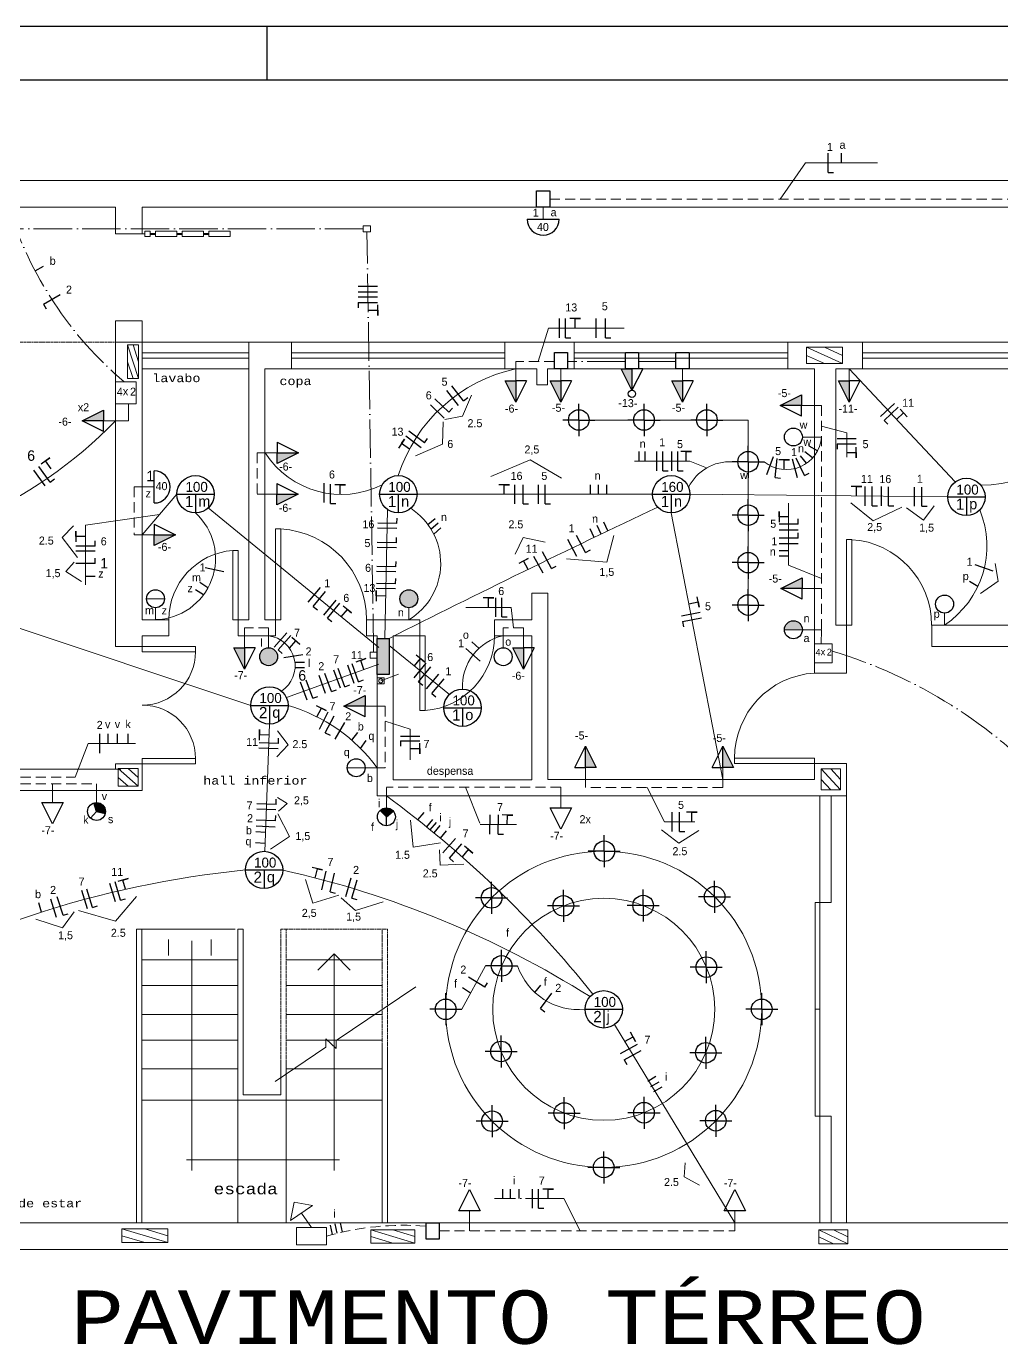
# Model space of a CAD drawing. Header units: millimetres. Extents: x -9 to 711, y 7 to 492.
# Drawn here: x 275.8 to 458.6, y 245.5 to 492.5 of the extents above; entities that cross this region are included whole.
import ezdxf

# ---------------------------------------------------------------- set-up
doc = ezdxf.new("R2010")
doc.units = ezdxf.units.MM
doc.header["$LTSCALE"] = 0.03
for name, pattern in [('ACAD_ISO02W100', [15, 12, -3]), ('ACAD_ISO04W100', [30, 24, -3, 0, -3]), ('HIDDEN', [9.525, 6.35, -3.175])]:
    doc.linetypes.add(name, pattern=pattern)
doc.layers.get('0').update_dxf_attribs({"lineweight": 5})
for name, color, linetype, lineweight in [('lm', 85, 'Continuous', 70), ('lpont', 7, 'ACAD_ISO02W100', 5), ('lu', 170, 'Continuous', 5), ('mp', 240, 'Continuous', 5)]:
    doc.layers.add(name, color=color, linetype=linetype, lineweight=lineweight)

# ---------------------------------------------------------------- blocks, each defined once
blk = doc.blocks.new('iluminacao')
at = {"layer": 'mp', "color": 0, "lineweight": 30, "ltscale": 10}
for p, q in [((-3.5, 0), (3.5, 0)), ((0, 0), (0, -3.5))]:
    blk.add_line(p, q, dxfattribs=at)
blk.add_circle((0, 0), 3.5, dxfattribs=at)
for tag, p, height in [('POT', (-1.87, 0.45), 1.87), ('CI', (-1.96, -2.41), 2.11), ('CO', (0.53, -2.32), 2.01)]:
    blk.add_attdef(tag, p, '', height=height, dxfattribs=at)
blk = doc.blocks.new('csimples')
at = {"color": 0, "ltscale": 10}
blk.add_line((0, 2.25), (0, 0), dxfattribs=at)
at = {"layer": 'mp', "color": 0, "lineweight": 30}
blk.add_circle((0, 3.93), 1.68, dxfattribs=at)
blk = doc.blocks.new('arandela')
at = {"color": 0, "ltscale": 10}
blk.add_line((0, -2.25), (0, 0), dxfattribs=at)
at = {"layer": 'mp', "color": 0, "lineweight": 30}
blk.add_line((-3, -2.25), (3, -2.25), dxfattribs=at)
blk.add_arc((0, -2.25), 3, 180, 0, dxfattribs=at)
blk = doc.blocks.new('cparalelo')
at = {"layer": 'mp', "lineweight": 30}
h = blk.add_hatch(color=0, dxfattribs=at)
edge = h.paths.add_edge_path()
edge.add_arc((0, 3.93), 1.68, 0, 360)
at = {"color": 0, "ltscale": 10}
blk.add_line((0, 2.25), (0, 0), dxfattribs=at)
at = {"layer": 'mp', "color": 0, "lineweight": 30}
blk.add_circle((0, 3.93), 1.68, dxfattribs=at)
blk = doc.blocks.new('comando')
at = {"layer": 'mp', "color": 0, "lineweight": 30, "ltscale": 10}
blk.add_attdef('CO', (-0.49, -0.01), '', height=1.5, dxfattribs=at)
blk = doc.blocks.new('dicroica')
at = {"layer": 'mp', "color": 0, "lineweight": 30}
for q in [(0, 3), (-3, 0), (0, -3), (3, 0)]:
    blk.add_line((0, 0), q, dxfattribs=at)
blk.add_circle((0, 0), 1.93, dxfattribs=at)
blk = doc.blocks.new('tmedia')
at = {"layer": 'mp', "lineweight": 30}
blk.add_hatch(color=0, dxfattribs=at).paths.add_polyline_path([(2, 2.25), (0, 2.25), (0, 6.25)])
at = {"color": 0, "ltscale": 10}
blk.add_line((0, 2.25), (0, 0), dxfattribs=at)
at = {"layer": 'mp', "color": 0, "lineweight": 30}
for p, q in [((-2, 2.25), (0, 6.25)), ((0, 6.25), (2, 2.25)), ((0, 2.25), (0, 6.25)), ((-2, 2.25), (0, 2.25)), ((2, 2.25), (0, 2.25))]:
    blk.add_line(p, q, dxfattribs=at)
blk = doc.blocks.new('circuito')
at = {"layer": 'mp', "color": 0, "lineweight": 30, "ltscale": 10}
blk.add_attdef('CI', (-0.33, -0.02), '', height=1.96, dxfattribs=at)
blk = doc.blocks.new('tbaixa')
at = {"color": 0, "ltscale": 10}
blk.add_line((0, 2.25), (0, 0), dxfattribs=at)
at = {"layer": 'mp', "color": 0, "lineweight": 30}
for p, q in [((-2, 2.25), (0, 6.25)), ((0, 6.25), (2, 2.25)), ((2, 2.25), (-2, 2.25))]:
    blk.add_line(p, q, dxfattribs=at)
blk = doc.blocks.new('echuveiro')
at = {"layer": 'mp', "lineweight": 30}
blk.add_hatch(color=0, dxfattribs=at).paths.add_polyline_path([(2, 0), (0, 0), (0, 4)])
at = {"layer": 'mp', "color": 0, "lineweight": 30}
for p, q in [((-2, 0), (0, 4)), ((0, 4), (2, 0)), ((0, 0), (0, 4)), ((-2, 0), (0, 0)), ((2, 0), (0, 0))]:
    blk.add_line(p, q, dxfattribs=at)
blk.add_circle((0.01, 4.69), 0.683, dxfattribs=at)
blk = doc.blocks.new('fase')
at = {"layer": 'mp', "color": 0, "lineweight": 30}
blk.add_line((0, -1.8), (0, 1.8), dxfattribs=at)
blk = doc.blocks.new('neutro')
at = {"color": 0, "lineweight": 30, "ltscale": 10}
blk.add_line((0, -1.8), (1, -1.8), dxfattribs=at)
at = {"layer": 'mp', "color": 0, "lineweight": 30}
blk.add_line((0, -1.8), (0, 1.8), dxfattribs=at)
blk = doc.blocks.new('protecao')
at = {"layer": 'mp', "color": 0, "lineweight": 30}
for p, q in [((1, 1.8), (-1, 1.8)), ((0, 0), (0, 1.8)), ((0, 1.8), (1, 1.8))]:
    blk.add_line(p, q, dxfattribs=at)
blk = doc.blocks.new('retorno')
at = {"layer": 'mp', "color": 0, "lineweight": 30}
blk.add_line((0, 0), (0, 1.8), dxfattribs=at)
blk = doc.blocks.new('cdistribuicao')
at = {"layer": 'mp', "lineweight": 30}
blk.add_hatch(color=0, dxfattribs=at).paths.add_polyline_path([(-3.37, 0), (3.37, 0), (3.37, -2.24), (-3.37, -2.24)])
at = {"layer": 'mp', "color": 0, "lineweight": 30}
blk.add_lwpolyline([(-3.37, 0), (3.37, 0), (3.37, -2.24), (-3.37, -2.24)], close=True, dxfattribs=at)
blk = doc.blocks.new('ctriplo')
at = {"color": 0, "ltscale": 10}
blk.add_line((0, 2.25), (0, 0), dxfattribs=at)
at = {"layer": 'mp', "color": 0, "lineweight": 30, "ltscale": 10}
for q in [(1.12, 5.18), (-1.64, 4.28), (0.52, 2.33)]:
    blk.add_line((0, 3.93), q, dxfattribs=at)
at = {"layer": 'mp', "color": 0, "lineweight": 30}
blk.add_circle((0, 3.93), 1.68, dxfattribs=at)
blk = doc.blocks.new('cintermediario')
at = {"color": 0, "ltscale": 10}
blk.add_line((0, 2.25), (0, 0), dxfattribs=at)
at = {"layer": 'mp', "color": 0, "lineweight": 30, "ltscale": 10}
for p, q in [((0, 5.61), (0, 3.93)), ((0, 3.93), (-1.3, 2.86)), ((0, 3.93), (1.17, 2.72))]:
    blk.add_line(p, q, dxfattribs=at)
at = {"layer": 'mp', "color": 0, "lineweight": 30}
blk.add_circle((0, 3.93), 1.68, dxfattribs=at)
blk = doc.blocks.new('caixapassagem')
at = {"layer": 'mp', "color": 0, "lineweight": 30}
blk.add_lwpolyline([(-1.23, 3.04), (1.23, 3.04), (1.23, 0), (-1.23, 0)], close=True, dxfattribs=at)

msp = doc.modelspace()

# ---------------------------------------------------------------- hatches: boundary and pattern name
at = {"layer": 'mp', "linetype": 'ACAD_ISO04W100', "ltscale": 10}
h = msp.add_hatch(color=3, dxfattribs=at)
h.dxf.hatch_style = 1
h.paths.add_polyline_path([(421.28, 379.43, 1), (417.92, 379.43)])
at = {"layer": 'mp', "ltscale": 10}
h = msp.add_hatch(dxfattribs=at)
h.set_pattern_fill('ANGLE', color=3)
h.set_pattern_definition([(0, (0, 0), (0, 6.985), [5.08, -1.905]), (90, (0, 0), (-6.985, 4e-16), [5.08, -1.905])])
h.paths.add_polyline_path([(288.46, 346.98), (288.98, 345.39), (290.62, 345.04, 0.052225), (290.65, 345.39, 0.509755)])
h = msp.add_hatch(color=3, dxfattribs=at)
h.dxf.hatch_style = 1
h.paths.add_polyline_path([(288.46, 346.98), (288.98, 345.39), (290.62, 345.04, 0.052225), (290.65, 345.39, 0.509755)])
h = msp.add_hatch(color=3, dxfattribs=at)
h.dxf.hatch_style = 1
h.paths.add_polyline_path([(343.68, 344.69), (344.6, 345.45, 0.186368), (343.55, 346.05, -0.002346)])
h.paths.add_polyline_path([(343.31, 344.39), (343.68, 344.69, 0.002346), (343.55, 346.05, 0.233061), (342.14, 345.59)])

# ---------------------------------------------------------------- linework, layer by layer
at = {"color": 0}
for p, q in [((333.89, 302.49), (348.8, 312.53)), ((331.98, 301.2), (331.98, 302.76)), ((331.98, 302.76), (333.89, 300.95)), ((333.89, 302.51), (333.89, 300.95)), ((322.47, 294.8), (331.98, 301.2))]:
    msp.add_line(p, q, dxfattribs=at)
at = {"layer": 'lm', "color": 0, "linetype": 'Continuous', "lineweight": 30}
msp.add_line((15.98, 482.49), (700.98, 482.49), dxfattribs=at)
at = {"layer": 'lpont', "color": 0}
for p, q in [((187.53, 433.31), (292.53, 433.31)), ((324.5, 323.31), (323.5, 323.31)), ((323.5, 323.31), (323.5, 298.69)), ((324.5, 323.31), (324.5, 298.69)), ((324.5, 323.31), (342.5, 323.31)), ((342.52, 301.16), (342.52, 323.31)), ((342.52, 323.31), (343.52, 323.31)), ((343.52, 323.31), (343.52, 301.16))]:
    msp.add_line(p, q, dxfattribs=at)
at = {"layer": 'lu', "color": 0, "linetype": 'Continuous'}
for p, q in [((294.81, 432.79), (296.84, 426.52)), ((295.83, 432.79), (296.84, 429.66)), ((422.06, 432.36), (428.83, 429.31)), ((425.44, 432.36), (428.83, 430.84)), ((422.06, 430.84), (425.44, 429.31)), ((294.81, 429.66), (295.83, 426.52)), ((293.01, 353.45), (296.76, 350.1)), ((294.88, 353.45), (296.76, 351.77)), ((424.78, 353.34), (428.42, 349.46)), ((426.6, 353.34), (428.42, 351.4)), ((293.01, 351.77), (294.88, 350.1)), ((424.78, 351.4), (426.6, 349.46)), ((293.75, 267.15), (302.34, 264.59)), ((298.04, 267.15), (302.34, 265.87)), ((340.41, 266.98), (348.64, 264.51)), ((344.53, 266.98), (348.64, 265.74)), ((424.37, 266.98), (429.82, 264.34)), ((427.09, 266.98), (429.82, 265.66)), ((293.75, 265.87), (298.04, 264.59)), ((340.41, 265.74), (344.53, 264.51)), ((424.37, 265.66), (427.09, 264.34))]:
    msp.add_line(p, q, dxfattribs=at)
for points in [[(294.81, 432.79), (296.84, 432.79), (296.84, 426.52), (294.81, 426.52)], [(422.06, 432.36), (428.83, 432.36), (428.83, 429.31), (422.06, 429.31)], [(293.01, 353.45), (296.76, 353.45), (296.76, 350.1), (293.01, 350.1)], [(424.78, 353.34), (428.42, 353.34), (428.42, 349.46), (424.78, 349.46)], [(293.75, 267.15), (302.34, 267.15), (302.34, 264.59), (293.75, 264.59)], [(340.41, 266.98), (348.64, 266.98), (348.64, 264.51), (340.41, 264.51)], [(424.37, 266.98), (429.82, 266.98), (429.82, 264.34), (424.37, 264.34)]]:
    msp.add_lwpolyline(points, close=True, dxfattribs=at)
at = {"layer": 'mp', "color": 0, "lineweight": 30}
for p, q in [((710.98, 492.49), (0.98, 492.49)), ((320.98, 482.49), (320.98, 492.49))]:
    msp.add_line(p, q, dxfattribs=at)
at = {"layer": 'mp', "color": 3, "ltscale": 10}
for p, q in [((417.14, 460.11), (421.9, 466.9)), ((421.9, 466.9), (435.34, 466.9)), ((313.85, 454.54), (313.85, 454.54)), ((371.79, 429.68), (373.68, 435.95)), ((373.68, 435.95), (387.88, 435.95)), ((367.57, 429.68), (367.57, 428.31)), ((449.95, 407.13), (430.03, 428.31)), ((294.99, 421.73), (294.99, 418.57)), ((423.36, 421.44), (424.86, 421.44)), ((292.53, 418.57), (294.99, 418.57)), ((424.86, 417.58), (429.59, 416.31)), ((423.53, 415.54), (424.86, 415.54)), ((429.59, 416.31), (429.59, 411.74)), ((320.59, 412.55), (319.09, 412.55)), ((400.16, 411.03), (389.83, 411.03)), ((403.33, 409.74), (400.16, 411.03)), ((304.03, 404.81), (297.53, 397.21)), ((319.09, 404.81), (320.53, 404.81)), ((393.21, 404.81), (349.05, 404.81)), ((400.21, 404.81), (448.53, 404.31)), ((418.71, 391.54), (418.71, 403.13)), ((300.78, 401.01), (286.91, 399.05)), ((309.91, 402.25), (341.9, 376.09)), ((343.53, 401.96), (343.02, 377.81)), ((396.71, 401.31), (406.37, 351.38)), ((286.91, 387.82), (286.91, 399.05)), ((233.53, 393.31), (317.89, 365.26)), ((424.86, 389.01), (418.71, 391.54)), ((423.48, 387.13), (424.86, 387.13)), ((298.35, 385.24), (301.7, 385.24)), ((366.67, 383.62), (358.19, 383.62)), ((367.12, 379.81), (366.67, 383.62)), ((316.72, 378.31), (316.72, 379.81)), ((321.24, 379.81), (321.24, 378.31)), ((365.21, 378.31), (365.21, 379.81)), ((369.04, 378.31), (369.04, 379.81)), ((424.86, 379.43), (423.53, 379.43)), ((343.82, 376.51), (355.12, 367.31)), ((341.9, 372.99), (324.57, 366.72)), ((341.58, 365.11), (343.08, 365.11)), ((321.39, 361.76), (320.51, 337.91)), ((343.08, 362.33), (347.75, 360.82)), ((347.75, 360.82), (347.75, 355.03)), ((284.95, 351.81), (287.4, 358.1)), ((287.4, 358.1), (296.26, 358.1)), ((339.33, 353.57), (335.98, 353.57)), ((341.58, 353.57), (343.08, 353.57)), ((380.63, 351.38), (380.63, 349.88)), ((406.37, 351.38), (406.37, 349.88)), ((280.71, 349.31), (280.71, 350.56)), ((296.46, 349.31), (296.46, 349.31)), ((343.31, 348.31), (343.31, 349.9)), ((376, 348.31), (376, 349.91)), ((392.17, 349.88), (395.42, 343.43)), ((395.42, 343.43), (401.11, 343.43)), ((360.91, 342.94), (367.73, 342.94)), ((384.05, 308.31), (384.05, 308.31)), ((384.05, 308.31), (384.05, 308.31)), ((384.05, 308.31), (384.05, 308.31)), ((384.05, 308.31), (384.05, 308.31)), ((384.05, 308.31), (384.05, 308.31)), ((384.05, 308.31), (384.05, 308.31)), ((386.1, 305.48), (408.63, 268.31)), ((326, 272.2), (325.35, 268.73)), ((326, 272.2), (329.48, 271.55)), ((325.35, 268.73), (329.48, 271.55)), ((329.27, 267.43), (327.41, 270.14)), ((358.88, 268.31), (358.88, 266.81)), ((408.63, 268.31), (408.63, 266.81)), ((424.58, 268.31), (424.58, 268.31))]:
    msp.add_line(p, q, dxfattribs=at)
at = {"layer": 'mp', "color": 0}
for p, q in [((67.53, 463.61), (628.03, 463.61)), ((67.53, 463.61), (667.53, 463.61)), ((292.53, 458.61), (72.53, 458.61)), ((292.53, 458.61), (292.53, 453.61)), ((297.53, 453.61), (297.53, 458.61)), ((297.53, 458.61), (662.53, 458.61)), ((292.53, 453.61), (297.53, 453.61)), ((297.53, 453.61), (298.03, 453.61)), ((298.03, 453.11), (298.03, 454.11)), ((299.03, 454.11), (298.03, 454.11)), ((299.03, 453.11), (298.03, 453.11)), ((299.03, 453.11), (299.03, 454.11)), ((300.03, 453.7), (299.03, 453.7)), ((300.03, 453.61), (299.03, 453.61)), ((300.03, 453.51), (299.03, 453.51)), ((300.03, 453.11), (300.03, 454.11)), ((300.03, 454.11), (304.03, 454.11)), ((301.03, 453.11), (300.03, 453.11)), ((304.03, 453.11), (301.03, 453.11)), ((304.03, 454.11), (304.03, 453.11)), ((304.03, 454.11), (304.03, 453.11)), ((304.03, 454.11), (304.03, 453.61)), ((305.03, 453.7), (304.03, 453.7)), ((305.03, 453.61), (304.03, 453.61)), ((305.03, 453.51), (304.03, 453.51)), ((305.03, 453.11), (305.03, 454.11)), ((305.03, 454.11), (309.03, 454.11)), ((306.03, 453.11), (305.03, 453.11)), ((309.03, 453.11), (306.03, 453.11)), ((309.03, 454.11), (309.03, 453.11)), ((310.03, 453.7), (309.03, 453.7)), ((310.03, 453.61), (309.03, 453.61)), ((310.03, 453.51), (309.03, 453.51)), ((310.03, 453.11), (310.03, 454.11)), ((310.03, 454.11), (314.03, 454.11)), ((311.03, 453.11), (310.03, 453.11)), ((314.03, 453.11), (311.03, 453.11)), ((314.03, 454.11), (314.03, 453.11)), ((297.53, 437.31), (292.53, 437.31)), ((292.53, 437.31), (292.53, 433.31)), ((297.53, 437.31), (297.53, 433.31)), ((292.53, 433.31), (292.53, 376.31)), ((297.53, 433.31), (292.53, 433.31)), ((297.53, 433.31), (317.53, 433.31)), ((297.53, 433.31), (297.53, 431.31)), ((297.53, 433.31), (297.53, 430.31)), ((297.53, 433.31), (297.53, 431.31)), ((317.53, 433.31), (317.53, 428.31)), ((317.53, 433.31), (325.53, 433.31)), ((325.53, 433.31), (365.53, 433.31)), ((325.53, 433.31), (325.53, 428.31)), ((365.53, 433.31), (365.53, 428.31)), ((365.53, 433.31), (378.53, 433.31)), ((378.53, 433.31), (418.53, 433.31)), ((378.53, 433.31), (378.53, 428.31)), ((418.53, 433.31), (418.53, 428.31)), ((432.53, 433.31), (418.53, 433.31)), ((432.53, 433.31), (472.53, 433.31)), ((432.53, 433.31), (432.53, 428.31)), ((297.53, 431.31), (317.53, 431.31)), ((297.53, 428.31), (297.53, 430.31)), ((297.53, 428.31), (297.53, 430.31)), ((297.53, 430.31), (317.53, 430.31)), ((325.53, 431.31), (365.53, 431.31)), ((325.53, 430.31), (365.53, 430.31)), ((378.53, 431.31), (418.53, 431.31)), ((378.53, 430.31), (418.53, 430.31)), ((432.53, 431.31), (472.53, 431.31)), ((432.53, 430.31), (472.53, 430.31)), ((297.53, 428.31), (297.53, 429.31)), ((317.53, 428.31), (297.53, 428.31)), ((297.53, 428.31), (297.53, 381.31)), ((317.53, 428.31), (317.53, 381.31)), ((320.53, 381.31), (320.53, 428.31)), ((320.53, 428.31), (325.53, 428.31)), ((371.53, 428.31), (321.53, 428.31)), ((365.53, 428.31), (325.53, 428.31)), ((371.53, 425.31), (371.53, 428.31)), ((378.53, 428.31), (373.53, 428.31)), ((373.53, 428.31), (373.53, 425.31)), ((378.53, 428.31), (418.53, 428.31)), ((418.53, 428.31), (423.53, 428.31)), ((423.53, 428.31), (423.53, 371.31)), ((427.53, 380.31), (427.53, 428.31)), ((427.53, 428.31), (432.53, 428.31)), ((472.53, 428.31), (432.53, 428.31)), ((373.53, 425.31), (371.53, 425.31)), ((322.53, 381.31), (322.53, 398.31)), ((322.53, 398.31), (323.53, 398.31)), ((323.53, 398.31), (323.53, 381.31)), ((429.53, 380.31), (429.53, 396.31)), ((429.53, 396.31), (430.53, 396.31)), ((430.53, 396.31), (430.53, 380.31)), ((315.53, 394.31), (314.53, 394.31)), ((314.53, 394.31), (314.53, 381.31)), ((315.53, 381.31), (315.53, 394.31)), ((370.58, 381.31), (370.58, 386.31)), ((370.58, 386.31), (373.58, 386.31)), ((373.58, 386.31), (373.58, 351.38)), ((302.53, 381.31), (297.53, 381.31)), ((302.53, 378.31), (302.53, 381.31)), ((314.53, 381.31), (315.53, 381.31)), ((317.53, 381.31), (315.53, 381.31)), ((315.53, 381.31), (315.53, 378.31)), ((322.53, 381.31), (320.53, 381.31)), ((322.53, 378.31), (322.53, 381.31)), ((323.53, 381.31), (322.53, 381.31)), ((339.58, 378.31), (339.58, 381.31)), ((339.58, 381.31), (349.58, 381.31)), ((349.58, 381.31), (349.58, 378.31)), ((363.58, 378.31), (363.58, 381.31)), ((363.58, 381.31), (370.58, 381.31)), ((297.53, 376.31), (297.53, 378.31)), ((297.53, 378.31), (302.53, 378.31)), ((315.53, 378.31), (322.53, 378.31)), ((341.58, 378.31), (339.58, 378.31)), ((341.58, 348.31), (341.58, 378.31)), ((349.58, 378.31), (344.58, 378.31)), ((344.58, 351.31), (344.58, 378.31)), ((349.58, 378.31), (349.58, 364.31)), ((350.58, 378.31), (349.58, 378.31)), ((350.58, 364.31), (350.58, 378.31)), ((363.58, 378.31), (370.58, 378.31)), ((370.58, 378.31), (370.58, 351.31)), ((429.53, 380.31), (427.53, 380.31)), ((429.53, 371.31), (429.53, 380.31)), ((430.53, 380.31), (429.53, 380.31)), ((445.53, 380.31), (445.53, 376.31)), ((292.53, 376.31), (297.53, 376.31)), ((480.53, 376.31), (445.53, 376.31)), ((423.53, 371.31), (429.53, 371.31)), ((349.58, 364.31), (350.58, 364.31)), ((168.52, 353.31), (293.52, 353.31)), ((292.53, 353.31), (292.53, 354.31)), ((292.53, 354.31), (297.53, 354.31)), ((297.53, 354.31), (297.53, 349.31)), ((408.58, 354.38), (408.58, 355.38)), ((408.58, 355.38), (423.58, 355.38)), ((423.58, 354.38), (408.58, 354.38)), ((423.58, 351.38), (423.58, 355.38)), ((423.58, 354.38), (429.53, 354.38)), ((429.53, 354.38), (429.53, 268.31)), ((370.58, 351.31), (344.58, 351.31)), ((373.58, 351.38), (423.58, 351.38)), ((297.53, 349.31), (167.53, 349.31)), ((424.58, 348.31), (341.58, 348.31)), ((424.58, 268.31), (424.58, 348.31)), ((424.58, 348.31), (429.58, 348.31)), ((426.68, 328.31), (426.68, 348.31)), ((423.68, 288.31), (423.68, 328.31)), ((423.68, 328.31), (426.68, 328.31)), ((296.46, 268.31), (296.46, 323.31)), ((296.46, 323.31), (297.46, 323.31)), ((296.96, 323.31), (314.96, 323.31)), ((297.46, 323.31), (297.46, 268.31)), ((302.46, 320.39), (302.46, 321.39)), ((306.83, 318.12), (306.83, 321.12)), ((310.46, 318.39), (310.46, 321.39)), ((315.46, 320.01), (315.46, 323.31)), ((315.46, 323.31), (315.46, 291.31)), ((315.46, 323.31), (316.46, 323.31)), ((316.46, 323.31), (316.46, 292.31)), ((302.46, 318.39), (302.46, 320.39)), ((333.5, 318.69), (330.47, 315.65)), ((333.5, 298.69), (333.5, 318.69)), ((333.5, 318.69), (333.5, 315.92)), ((333.5, 318.69), (336.51, 315.65)), ((297.46, 317.57), (315.46, 317.57)), ((306.83, 318.12), (306.83, 278.12)), ((342.52, 317.57), (324.5, 317.57)), ((297.46, 312.76), (315.46, 312.76)), ((342.52, 312.76), (324.5, 312.76)), ((297.46, 307.35), (315.46, 307.31)), ((342.52, 307.31), (324.5, 307.31)), ((423.68, 308.31), (424.58, 308.31)), ((297.46, 302.54), (315.46, 302.54)), ((342.52, 302.54), (324.5, 302.54)), ((342.52, 301.16), (342.52, 268.31)), ((343.52, 301.16), (343.52, 268.31)), ((297.46, 297.13), (315.46, 297.13)), ((323.5, 298.69), (323.5, 292.31)), ((324.5, 298.69), (324.5, 291.31)), ((342.52, 297.13), (324.5, 297.13)), ((333.5, 298.69), (333.5, 278.12)), ((323.5, 292.31), (316.46, 292.31)), ((297.46, 291.27), (342.52, 291.27)), ((315.46, 291.31), (324.5, 291.31)), ((315.46, 291.31), (315.46, 268.31)), ((324.5, 291.31), (324.5, 268.31)), ((426.68, 288.31), (423.68, 288.31)), ((426.68, 268.31), (426.68, 288.31)), ((306.83, 280.12), (305.83, 280.12)), ((306.83, 278.12), (306.83, 280.12)), ((306.83, 279.12), (306.83, 280.12)), ((306.83, 280.12), (333.5, 280.12)), ((333.5, 280.12), (334.5, 280.12)), ((467.53, 268.31), (167.53, 268.31)), ((167.53, 263.31), (467.53, 263.31))]:
    msp.add_line(p, q, dxfattribs=at)
at = {"layer": 'mp', "color": 3, "linetype": 'HIDDEN', "ltscale": 10}
for p, q in [((373.94, 460.11), (471.43, 460.11)), ((374.8, 429.68), (367.57, 429.68)), ((424.86, 421.44), (424.86, 379.43)), ((319.09, 412.55), (319.09, 404.81)), ((297.53, 406.18), (296.03, 406.18)), ((296.03, 406.18), (296.03, 397.21)), ((297.53, 397.21), (296.03, 397.21)), ((321.24, 379.81), (316.72, 379.81)), ((369.04, 379.81), (365.21, 379.81)), ((343.08, 365.11), (343.08, 353.57)), ((237.59, 351.81), (284.95, 351.81)), ((237.59, 350.56), (288.98, 350.56)), ((288.98, 349.31), (288.98, 350.56)), ((376, 349.91), (343.31, 349.91)), ((406.37, 349.88), (380.63, 349.88)), ((353.22, 266.81), (408.63, 266.81))]:
    msp.add_line(p, q, dxfattribs=at)
at = {"layer": 'mp', "color": 217, "linetype": 'ACAD_ISO04W100', "ltscale": 10, "true_color": 0x93278f}
for p, q in [((338.99, 454.54), (255.79, 454.54)), ((340.92, 375.24), (339.66, 453.96))]:
    msp.add_line(p, q, dxfattribs=at)
at = {"layer": 'mp', "color": 3, "linetype": 'ACAD_ISO04W100', "ltscale": 10}
for p, q in [((388.13, 429.68), (377.25, 429.68)), ((390.58, 429.68), (397.58, 429.68)), ((421.28, 379.43), (417.92, 379.43)), ((424.86, 379.43), (424.83, 376.79)), ((342.25, 369.86), (345.59, 371.09)), ((358.14, 349.91), (360.91, 342.94)), ((376.59, 272.84), (363.6, 272.84)), ((379.63, 266.81), (376.59, 272.84))]:
    msp.add_line(p, q, dxfattribs=at)
at = {"layer": 'mp', "color": 1, "ltscale": 10}
for p, q in [((357.6, 419.48), (359.29, 423.36)), ((353.96, 418.37), (353.8, 414.21)), ((354.29, 418.83), (357.6, 419.48)), ((382.38, 418.73), (411.12, 418.73)), ((411.12, 418.73), (411.12, 413.91)), ((353.8, 414.21), (348.74, 412.02)), ((362.91, 408.17), (370.29, 411.29)), ((370.29, 411.29), (376.13, 407.86)), ((411.12, 407.91), (411.12, 403.9)), ((430.35, 403.23), (434.54, 399.84)), ((443.96, 399.96), (445.97, 402.67)), ((434.54, 399.84), (439.92, 402.4)), ((440.83, 402.28), (443.96, 399.96)), ((284.67, 398.87), (282.52, 396.73)), ((411.12, 397.9), (411.12, 387.06)), ((282.52, 396.73), (285.43, 392.96)), ((367.48, 393.58), (368.92, 396.72)), ((368.92, 396.72), (373.08, 395.87)), ((384.62, 392.07), (385.92, 397.11)), ((284.76, 392.1), (283.22, 390.37)), ((283.22, 390.37), (286.15, 388.44)), ((377.1, 392.7), (384.62, 392.07)), ((457.44, 391.83), (457.97, 388.54)), ((457.97, 388.54), (454.68, 386.25)), ((322.88, 360.51), (324.93, 357.89)), ((324.93, 357.89), (322.76, 355.62)), ((322.91, 348), (324.74, 346.87)), ((323.11, 345.44), (324.74, 346.87)), ((322.95, 344.91), (325.14, 340.71)), ((347.83, 343.75), (348.33, 338.69)), ((394.85, 341.96), (398.13, 339.43)), ((398.13, 339.43), (401.9, 341.82)), ((325.14, 340.71), (321.6, 338.33)), ((348.33, 338.69), (353.45, 339.52)), ((353.25, 338.17), (353.42, 335.35)), ((353.42, 335.35), (357.84, 335.48)), ((328.17, 332.61), (329.52, 328.22)), ((292.51, 324.85), (296.5, 329.48)), ((329.52, 328.22), (334.41, 329.73)), ((334.86, 329.2), (337.52, 326.85)), ((282.59, 323.6), (284.8, 326.59)), ((285.57, 326.85), (292.51, 324.85)), ((337.52, 326.85), (342.72, 328.42)), ((277.62, 325.19), (282.59, 323.6)), ((361.91, 316.45), (357.43, 308.31)), ((399.34, 279.53), (399.12, 276.92)), ((399.12, 276.92), (401.99, 275.39))]:
    msp.add_line(p, q, dxfattribs=at)
at = {"layer": 'mp', "color": 0, "ltscale": 10}
msp.add_line((445.53, 380.31), (476.53, 380.31), dxfattribs=at)
at = {"layer": 'mp', "color": 0, "linetype": 'Continuous'}
for p, q in [((297.53, 376.31), (307.53, 376.31)), ((297.53, 375.31), (297.53, 376.31)), ((307.53, 376.31), (307.53, 375.31)), ((307.53, 375.31), (297.53, 375.31)), ((307.53, 355.31), (297.53, 355.31)), ((297.53, 355.31), (297.53, 354.31)), ((297.53, 354.31), (307.53, 354.31)), ((307.53, 354.31), (307.53, 355.31))]:
    msp.add_line(p, q, dxfattribs=at)
at = {"layer": 'mp', "color": 3, "linetype": 'ACAD_ISO04W100', "ltscale": 10}
for points in [[(338.99, 455.11), (340.32, 455.11), (340.32, 453.96), (338.99, 453.96)], [(340.25, 375.24), (341.58, 375.24), (341.58, 374.09), (340.25, 374.09)], [(341.58, 370.42), (342.91, 370.42), (342.91, 369.27), (341.58, 369.27)]]:
    msp.add_lwpolyline(points, close=True, dxfattribs=at)
at = {"layer": 'mp', "color": 3, "ltscale": 10}
for points in [[(292.53, 425.86), (296.44, 425.86), (296.44, 421.73), (292.53, 421.73)], [(423.53, 376.79), (426.87, 376.79), (426.87, 373.26), (423.53, 373.26)], [(326.44, 267.43), (332.1, 267.43), (332.1, 264.19), (326.44, 264.19)]]:
    msp.add_lwpolyline(points, close=True, dxfattribs=at)
at = {"layer": 'mp', "color": 3, "linetype": 'ACAD_ISO04W100', "ltscale": 10}
msp.add_circle((342.25, 369.86), 0.379, dxfattribs=at)
at = {"layer": 'mp', "color": 1, "ltscale": 10}
for radius in [29.62, 20.8]:
    msp.add_circle((384.05, 308.31), radius, dxfattribs=at)
at = {"layer": 'mp', "color": 3, "linetype": 'ACAD_ISO04W100', "ltscale": 10}
for centre, radius, start, end in [((339.71, 479.49), 70.36, 197.264, 229.6673), ((400.65, 288.04), 91.24, 11.9543, 73.3014)]:
    msp.add_arc(centre, radius, start, end, dxfattribs=at)
at = {"layer": 'mp', "color": 3, "ltscale": 10}
for centre, radius, start, end in [((373.77, 399.36), 29.61, 102.0861, 162.4049), ((454.77, 428.83), 22.34, 270, 346.9405), ((233.01, 476.06), 82.75, 270.3584, 315.9933), ((418.29, 416.03), 6.6, 230.8889, 355.7259), ((334.89, 421.83), 17.04, 212.9684, 296.688), ((407.7, 402.27), 8.65, 87.1669, 153.4878), ((299.8, 392.81), 11.49, 271.1378, 47.7501), ((1316.88, -1551.1), 2160.45, 115.28277, 116.76894), ((341.19, 391.85), 12.3, 300.9953, 57.132), ((438.06, 395.12), 17.8, 303.7319, 22.291), ((320.5, 372.66), 5.7, 303.696, 82.4882), ((367.29, 368.81), 9.73, 102.3929, 182.9504), ((316.01, 334.82), 31.7, 36.2495, 73.7381), ((223.94, 185.38), 201.98, 38.5112, 53.7737), ((335.24, 149.18), 186.15, 95.6584, 120.9535), ((283.8, 155.27), 183.57, 57.8511, 77.3894), ((379.34, 320.32), 12.06, 198.6763, 275.7619)]:
    msp.add_arc(centre, radius, start, end, dxfattribs=at)
at = {"layer": 'mp', "color": 0}
for centre, radius, start, end in [((322.55, 381.31), 17.03, 0, 86.7262), ((429.49, 380.31), 16.03, 0, 86.3048), ((315.57, 381.31), 13.04, 94.5812, 180), ((349.54, 378.31), 14.04, 274.2422, 0), ((424.55, 355.38), 15.97, 93.6717, 180)]:
    msp.add_arc(centre, radius, start, end, dxfattribs=at)
at = {"layer": 'mp', "color": 0, "linetype": 'Continuous'}
for centre, start, end in [((297.53, 375.31), 270, 0), ((297.53, 355.31), 0, 90)]:
    msp.add_arc(centre, 10, start, end, dxfattribs=at)
at = {"layer": 'mp', "color": 3, "linetype": 'HIDDEN', "ltscale": 10}
msp.add_arc((346.67, 214.69), 53.16, 85.5831, 105.9092, dxfattribs=at)

# ---------------------------------------------------------------- block references
at = {"layer": 'mp', "color": 3, "linetype": 'ACAD_ISO04W100', "ltscale": 10}
for p, values in [((426.38, 469.15), {'CO': '1'}), ((428.75, 469.56), {'CO': 'a'}), ((377.34, 439.08), {'CO': '13'}), ((384.18, 439.3), {'CO': '5'}), ((354.14, 425.17), {'CO': '5'}), ((351.18, 422.61), {'CO': '6'}), ((344.77, 415.8), {'CO': '13'}), ((333.04, 407.78), {'CO': '6'}), ((367.09, 407.52), {'CO': '16'}), ((436.21, 406.92), {'CO': '16'}), ((331.04, 371.86), {'CO': '2'}), ((333.83, 373.16), {'CO': '7'}), ((336.09, 362.47), {'CO': '2'}), ((317.69, 343.38), {'CO': '2'}), ((337.56, 333.69), {'CO': '2'}), ((357.66, 315.02), {'CO': '2'}), ((375.46, 311.59), {'CO': '2'})]:
    msp.add_blockref('comando', p, dxfattribs=at).add_auto_attribs(values)
at = {"layer": 'mp', "color": 3, "ltscale": 10}
for name, p in [('neutro', (426.1, 466.9)), ('retorno', (428.62, 466.9)), ('arandela', (372.71, 458.61)), ('fase', (375.75, 435.95)), ('neutro', (376.9, 435.95)), ('protecao', (378.67, 435.95)), ('fase', (382.65, 435.95)), ('neutro', (384.4, 435.95)), ('caixapassagem', (376.03, 428.31)), ('caixapassagem', (389.35, 428.31)), ('caixapassagem', (398.81, 428.31)), ('retorno', (390.71, 411.03)), ('retorno', (391.83, 411.03)), ('fase', (394.02, 411.03)), ('neutro', (395.14, 411.03)), ('fase', (396.84, 411.03)), ('neutro', (397.96, 411.03)), ('protecao', (399.52, 411.03)), ('protecao', (417.9, 409.45)), ('protecao', (365.37, 404.81)), ('fase', (367.37, 404.81)), ('neutro', (368.94, 404.81)), ('fase', (371.83, 404.81)), ('neutro', (373.06, 404.81)), ('retorno', (381.57, 404.81)), ('retorno', (383.04, 404.81)), ('retorno', (384.61, 404.81)), ('protecao', (431.44, 404.49)), ('fase', (433.03, 404.47)), ('neutro', (434.34, 404.46)), ('fase', (436.1, 404.44)), ('neutro', (437.44, 404.43)), ('csimples', (300.03, 381.31)), ('cparalelo', (347.52, 381.31)), ('protecao', (362.43, 383.62)), ('fase', (363.83, 383.62)), ('neutro', (364.95, 383.62)), ('csimples', (447.94, 380.31)), ('fase', (289.6, 358.1)), ('retorno', (291.15, 358.1)), ('retorno', (292.91, 358.1)), ('retorno', (294.9, 358.1)), ('tmedia', (380.63, 351.38)), ('tmedia', (406.37, 351.38)), ('fase', (396.9, 343.43)), ('neutro', (398.26, 343.43)), ('protecao', (400.56, 343.43)), ('tbaixa', (358.88, 268.31)), ('retorno', (365.14, 272.84)), ('retorno', (366.6, 272.84)), ('retorno', (368.17, 272.84)), ('tbaixa', (408.63, 268.31)), ('caixapassagem', (351.99, 265.27))]:
    msp.add_blockref(name, p, dxfattribs=at)
at = {"layer": 'mp', "color": 3, "linetype": 'HIDDEN', "ltscale": 10}
for name, p in [('caixapassagem', (372.71, 458.61)), ('fase', (442.29, 404.36)), ('neutro', (443.65, 404.36))]:
    msp.add_blockref(name, p, dxfattribs=at)
at = {"layer": 'mp', "color": 3, "ltscale": 10}
for name, p, values in [('comando', (371.24, 456.85), {'CO': '1'}), ('comando', (374.59, 456.91), {'CO': 'a'}), ('comando', (372.02, 454.16), {'CO': '40'}), ('comando', (280.7, 447.81), {'CO': 'b'}), ('comando', (283.74, 442.41), {'CO': '2'}), ('comando', (293.27, 423.28), {'CO': '4'}), ('comando', (294.41, 423.37), {'CO': 'x'}), ('comando', (295.75, 423.3), {'CO': '2'}), ('comando', (417.18, 423.03), {'CO': '-5-'}), ('comando', (440.48, 421.21), {'CO': '11'}), ('comando', (285.97, 420.38), {'CO': 'x2'}), ('comando', (366.03, 420.13), {'CO': '-6-'}), ('comando', (374.83, 420.28), {'CO': '-5-'}), ('comando', (397.33, 420.28), {'CO': '-5-'}), ('comando', (428.54, 420.12), {'CO': '-11-'}), ('comando', (282.32, 417.68), {'CO': '-6-'}), ('comando', (421.27, 417.1), {'CO': 'w'}), ('comando', (394.93, 413.81), {'CO': '1'}), ('comando', (421.97, 413.9), {'CO': 'w'}), ('circuito', (276.32, 411.1), {'CI': '6'}), ('comando', (391.29, 413.55), {'CO': 'n'}), ('comando', (398.28, 413.47), {'CO': '5'}), ('comando', (416.67, 412.16), {'CO': '5'}), ('comando', (419.65, 411.97), {'CO': '1'}), ('comando', (420.96, 412.66), {'CO': 'n'}), ('comando', (433.05, 413.47), {'CO': '5'}), ('comando', (323.69, 409.26), {'CO': '-6-'}), ('circuito', (298.66, 407.28), {'CI': '1'}), ('iluminacao', (307.53, 404.81), {'CO': 'm', 'CI': '1', 'POT': '100'}), ('iluminacao', (345.55, 404.81), {'CO': 'n', 'CI': '1', 'POT': '100'}), ('comando', (372.85, 407.51), {'CO': '5'}), ('comando', (382.84, 407.58), {'CO': 'n'}), ('iluminacao', (396.71, 404.81), {'CO': 'n', 'CI': '1', 'POT': '160'}), ('comando', (410.11, 407.68), {'CO': 'w'}), ('comando', (432.74, 406.96), {'CO': '11'}), ('comando', (443.23, 406.97), {'CO': '1'}), ('iluminacao', (452.03, 404.31), {'CO': 'p', 'CI': '1', 'POT': '100'}), ('comando', (298.66, 404.25), {'CO': 'z'}), ('comando', (300.54, 405.6), {'CO': '40'}), ('comando', (323.63, 401.53), {'CO': '-6-'}), ('comando', (354.03, 399.81), {'CO': 'n'}), ('comando', (382.36, 399.5), {'CO': 'n'}), ('comando', (377.96, 397.72), {'CO': '1'}), ('comando', (415.76, 398.55), {'CO': '5'}), ('comando', (290.26, 395.26), {'CO': '6'}), ('comando', (300.98, 394.21), {'CO': '-6-'}), ('comando', (369.92, 393.87), {'CO': '11'}), ('comando', (415.97, 395.27), {'CO': '1'}), ('circuito', (290.01, 390.93), {'CI': '1'}), ('comando', (415.67, 393.34), {'CO': 'n'}), ('comando', (452.56, 391.42), {'CO': '1'}), ('comando', (289.8, 389.21), {'CO': 'z'}), ('comando', (308.78, 390.36), {'CO': '1'}), ('comando', (307.36, 388.49), {'CO': 'm'}), ('comando', (332.16, 387.41), {'CO': '1'}), ('comando', (415.47, 388.28), {'CO': '-5-'}), ('comando', (451.84, 388.74), {'CO': 'p'}), ('comando', (306.51, 386.48), {'CO': 'z'}), ('comando', (335.73, 384.66), {'CO': '6'}), ('comando', (364.77, 385.94), {'CO': '6'}), ('comando', (298.57, 382.34), {'CO': 'm'}), ('comando', (301.67, 382.31), {'CO': 'z'}), ('comando', (345.96, 381.93), {'CO': 'n'}), ('comando', (403.53, 383.1), {'CO': '5'}), ('comando', (422, 380.83), {'CO': 'n'}), ('comando', (446.4, 381.67), {'CO': 'p'}), ('comando', (326.5, 378.14), {'CO': '7'}), ('comando', (358.15, 377.75), {'CO': 'o'}), ('comando', (422, 377.13), {'CO': 'a'}), ('comando', (320.18, 376.26), {'CO': 'l'}), ('comando', (328.65, 374.63), {'CO': '2'}), ('comando', (357.24, 376.16), {'CO': '1'}), ('comando', (366.09, 376.46), {'CO': 'o'}), ('comando', (329.08, 372.46), {'CO': 'l'}), ('comando', (337.15, 373.93), {'CO': '11'}), ('comando', (351.46, 373.57), {'CO': '6'}), ('comando', (315.27, 370.18), {'CO': '-7-'}), ('circuito', (327.14, 369.91), {'CI': '6'}), ('comando', (354.87, 370.92), {'CO': '1'}), ('comando', (367.31, 370.07), {'CO': '-6-'}), ('iluminacao', (321.39, 365.26), {'CO': 'q', 'CI': '2', 'POT': '100'}), ('comando', (337.58, 367.38), {'CO': '-7-'}), ('iluminacao', (357.58, 364.81), {'CO': 'o', 'CI': '1', 'POT': '100'}), ('comando', (333.13, 364.35), {'CO': '7'}), ('comando', (289.51, 360.86), {'CO': '2'}), ('comando', (291.06, 360.99), {'CO': 'v'}), ('comando', (292.89, 361), {'CO': 'v'}), ('comando', (294.89, 361), {'CO': 'k'}), ('comando', (338.44, 360.56), {'CO': 'b'}), ('comando', (317.52, 357.67), {'CO': '11'}), ('comando', (340.44, 358.8), {'CO': 'q'}), ('comando', (350.76, 357.31), {'CO': '7'}), ('comando', (379.16, 358.88), {'CO': '-5-'}), ('comando', (404.99, 358.42), {'CO': '-5-'}), ('comando', (335.82, 355.77), {'CO': 'q'}), ('comando', (340.15, 350.9), {'CO': 'b'}), ('comando', (290.44, 347.51), {'CO': 'v'}), ('comando', (317.6, 345.78), {'CO': '7'}), ('comando', (342.23, 346.18), {'CO': 'i'}), ('comando', (351.74, 345.4), {'CO': 'f'}), ('comando', (364.55, 345.47), {'CO': '7'}), ('comando', (398.47, 345.88), {'CO': '5'}), ('comando', (286.96, 343.08), {'CO': 'k'}), ('comando', (291.61, 343.2), {'CO': 's'}), ('comando', (345.57, 342.32), {'CO': 'j'}), ('comando', (353.72, 343.53), {'CO': 'i'}), ('comando', (355.5, 342.74), {'CO': 'j'}), ('comando', (279.13, 341.13), {'CO': '-7-'}), ('comando', (317.48, 341.12), {'CO': 'b'}), ('comando', (340.9, 341.75), {'CO': 'f'}), ('comando', (358.08, 340.52), {'CO': '7'}), ('comando', (374.49, 340.08), {'CO': '-7-'}), ('comando', (317.4, 339.06), {'CO': 'q'}), ('iluminacao', (320.38, 334.42), {'CO': 'q', 'CI': '2', 'POT': '100'}), ('comando', (332.75, 335.18), {'CO': '7'}), ('comando', (292.23, 333.33), {'CO': '11'}), ('comando', (280.77, 329.94), {'CO': '2'}), ('comando', (286.11, 331.51), {'CO': '7'}), ('comando', (277.95, 329.15), {'CO': 'b'}), ('comando', (366.24, 321.95), {'CO': 'f'}), ('comando', (356.48, 312.4), {'CO': 'f'}), ('comando', (373.32, 312.74), {'CO': 'f'}), ('iluminacao', (384.05, 308.31), {'CO': 'j', 'CI': '2', 'POT': '100'}), ('comando', (392.17, 301.87), {'CO': '7'}), ('comando', (396.03, 294.93), {'CO': 'i'}), ('comando', (367.55, 275.5), {'CO': 'i'}), ('comando', (372.37, 275.49), {'CO': '7'}), ('comando', (357.3, 275.04), {'CO': '-7-'}), ('comando', (407.05, 275.04), {'CO': '-7-'}), ('comando', (333.86, 269.29), {'CO': 'i'})]:
    msp.add_blockref(name, p, dxfattribs=at).add_auto_attribs(values)
for name, p, rotation in [('retorno', (277.48, 446.67), 299.6061169042426), ('neutro', (280.6, 441.33), 299.6061169042426), ('tmedia', (367.57, 428.31), 180), ('tmedia', (376.03, 428.31), 180), ('echuveiro', (389.35, 428.31), 180), ('tmedia', (398.81, 428.31), 180), ('tmedia', (430.03, 428.31), 180), ('neutro', (356.68, 423.74), 38.04598800755723), ('fase', (355.75, 422.85), 38.04598800755723), ('tmedia', (423.36, 421.44), 90), ('tmedia', (292.53, 418.57), 89.99999999999999), ('fase', (437.26, 420.62), 313.2539536103054), ('neutro', (437.94, 419.9), 313.2539536103054), ('protecao', (438.96, 418.82), 313.2539536103054), ('protecao', (347.65, 413.29), 55.61676640750498), ('fase', (348.39, 414.6), 53.29884085905132), ('neutro', (348.99, 415.55), 53.29884085905132), ('csimples', (423.53, 415.54), 90), ('fase', (429.59, 415.29), 270), ('tmedia', (320.59, 412.55), 270), ('neutro', (429.59, 414.29), 270), ('protecao', (429.59, 412.66), 270), ('neutro', (279.21, 408.54), 36.3807703677867), ('protecao', (280.5, 409.61), 36.3807703677867), ('fase', (415.23, 410.18), 339.3504440975916), ('neutro', (416.36, 409.72), 354.4023383630498), ('neutro', (420.9, 409.97), 25.49302194453608), ('fase', (278.29, 407.86), 36.3807703677867), ('arandela', (297.53, 406.18), 90), ('tmedia', (320.53, 404.81), 270), ('neutro', (343.49, 399.39), 88.68183074767056), ('retorno', (351.11, 399.12), 310.7541087194817), ('protecao', (286.91, 396.89), 90), ('tmedia', (297.53, 397.21), 270), ('fase', (343.47, 398.45), 88.68183074767056), ('retorno', (351.67, 398.28), 310.7541087194817), ('retorno', (352.18, 397.37), 310.7541087194817), ('neutro', (286.91, 395.1), 90), ('neutro', (343.41, 395.75), 88.68183074767056), ('fase', (378.16, 394.73), 28.1446438999929), ('neutro', (379.81, 395.52), 28.1446438999929), ('fase', (286.91, 394.15), 90), ('neutro', (286.91, 391.82), 89.99999999999999), ('fase', (343.39, 394.8), 88.68183074767056), ('protecao', (369.89, 390.74), 28.73170278500277), ('fase', (371.83, 391.6), 28.73170278500277), ('neutro', (373.42, 392.47), 28.73170278500277), ('fase', (311.09, 390.65), 77.18358121342145), ('fase', (343.28, 390.3), 88.68183074767056), ('neutro', (343.31, 391.24), 88.68183074767056), ('fase', (455.37, 390.99), 71.05253394844874), ('retorno', (286.91, 389.46), 270), ('retorno', (309.85, 387.27), 56.55848341859183), ('neutro', (343.24, 388.06), 88.68183074767056), ('tmedia', (423.48, 387.13), 90), ('retorno', (454.17, 387.55), 59.93815030536579), ('retorno', (309.04, 385.97), 58.40814908517569), ('fase', (329.81, 385.96), 320.6864010439222), ('neutro', (330.75, 385.19), 320.6864010439222), ('protecao', (343.2, 385.73), 88.68183074767056), ('fase', (343.22, 387.11), 88.68183074767056), ('fase', (332.75, 383.56), 320.6864010439222), ('neutro', (333.44, 382.99), 320.6864010439222), ('protecao', (334.86, 381.83), 320.6864010439222), ('tmedia', (316.72, 378.31), 180), ('cparalelo', (321.24, 378.31), 180), ('fase', (323.48, 377.52), 318.2320047138936), ('neutro', (324.21, 376.99), 318.2320047138936), ('protecao', (325.13, 375.99), 318.2320047138936), ('csimples', (365.21, 378.31), 180), ('tmedia', (369.04, 378.31), 180), ('cdistribuicao', (343.82, 374.44), 270), ('fase', (359.56, 374.71), 48.35406027410696), ('retorno', (360.68, 375.94), 48.35406027410696), ('fase', (325.89, 374.52), 279.0858897816625), ('retorno', (326.16, 373.36), 270), ('neutro', (337.49, 371.37), 19.79689637984551), ('protecao', (339.11, 371.98), 19.79689637984551), ('protecao', (348.55, 372.67), 320.7798301661732), ('fase', (349.63, 371.79), 320.7798301661732), ('retorno', (326.19, 372.34), 270), ('fase', (331.32, 369.16), 19.79689637984561), ('neutro', (332.39, 369.55), 19.79689637984561), ('fase', (334.07, 370.16), 19.79689637984551), ('neutro', (334.89, 370.45), 19.79689637984551), ('fase', (336.67, 371.07), 19.79689637984551), ('neutro', (350.5, 371.08), 320.7798301661732), ('fase', (351.97, 369.72), 320.0198564580214), ('fase', (327.83, 367.9), 19.79689637984561), ('neutro', (328.9, 368.28), 19.79689637984561), ('neutro', (352.99, 368.86), 320.0198564580214), ('tmedia', (341.58, 365.11), 90), ('protecao', (330.3, 363.13), 332.7076608989635), ('fase', (331.6, 362.43), 332.7076608989635), ('neutro', (332.69, 361.73), 332.7076608989635), ('fase', (347.75, 359.47), 270), ('neutro', (347.75, 358.59), 270), ('protecao', (347.75, 357.21), 270), ('tbaixa', (280.71, 349.31), 180), ('ctriplo', (288.98, 349.31), 180), ('cintermediario', (343.31, 348.31), 180), ('tbaixa', (376, 348.31), 180), ('retorno', (349.21, 343.82), 320.1790088244875), ('retorno', (350.88, 342.49), 320.1790088244875), ('retorno', (320.64, 341.47), 87.88614024043422), ('retorno', (351.53, 341.95), 320.1790088244875), ('retorno', (352.25, 341.36), 320.1790088244875), ('retorno', (353.43, 340.37), 320.1790088244875), ('retorno', (320.57, 339.41), 87.88614024043422), ('fase', (280.94, 327.23), 17.83436862697019), ('retorno', (278.68, 326.52), 17.00534577914615), ('neutro', (360.23, 313.4), 57.56821309064319), ('retorno', (359.1, 311.35), 57.56821309064319), ('retorno', (371.13, 311.47), 320.1790088244875), ('retorno', (392.29, 294.86), 300.226670518231), ('retorno', (392.9, 293.82), 300.226670518231), ('retorno', (393.44, 292.89), 300.226670518231), ('retorno', (333.18, 266.11), 11.48899043499616), ('retorno', (334.08, 266.34), 11.48899043499616), ('retorno', (335.08, 266.57), 11.48899043499616)]:
    msp.add_blockref(name, p, dxfattribs=dict(at, rotation=rotation))
at = {"layer": 'mp', "color": 3, "linetype": 'ACAD_ISO04W100', "ltscale": 10}
for name, p, rotation in [('fase', (339.82, 443.82), 270), ('fase', (339.82, 442.75), 270), ('fase', (339.82, 441.83), 270), ('neutro', (339.82, 440.75), 270), ('protecao', (339.89, 439.31), 270), ('neutro', (353.7, 421.43), 46.65292902608226), ('fase', (352.86, 420.32), 46.65292902608226), ('retorno', (423.2, 411.64), 52.27393775017685), ('retorno', (424.12, 412.96), 60.17923785248868), ('fase', (419.9, 409.64), 15.58494158863485), ('retorno', (422.07, 410.63), 40.31734439502088), ('protecao', (418.71, 400.61), 90), ('neutro', (418.71, 399.22), 90), ('retorno', (382.27, 396.7), 24.90495396347365), ('retorno', (383.57, 397.36), 24.90495396347365), ('retorno', (384.85, 397.98), 24.90495396347365), ('fase', (418.71, 398.11), 90), ('neutro', (418.71, 396.6), 90), ('fase', (418.71, 395.54), 90), ('retorno', (418.71, 394.22), 90), ('retorno', (418.71, 393.22), 90), ('csimples', (423.53, 379.43), 89.99999999999999), ('protecao', (321.31, 359.7), 88.1435698742049), ('fase', (334.6, 360.51), 330.0299773919653), ('neutro', (321.26, 358.18), 88.1435698742049), ('retorno', (336.85, 358.72), 323.0109504359753), ('retorno', (338.46, 357.21), 323.0109504359753), ('fase', (321.22, 357.2), 88.1435698742049), ('fase', (320.81, 345.75), 88.1435698742049), ('neutro', (320.84, 346.73), 88.1435698742049), ('neutro', (320.72, 343.71), 87.70784013230642), ('fase', (362.74, 342.95), 358.8287645005648), ('neutro', (364.32, 342.94), 358.8287645005648), ('protecao', (365.98, 342.92), 358.8287645005648), ('fase', (320.68, 342.53), 87.70784013230642), ('fase', (355.09, 338.99), 318.9545791265463), ('neutro', (356.3, 337.97), 318.9545791265463), ('protecao', (357.55, 336.88), 318.9545791265463), ('protecao', (329.96, 332.9), 346.5481065735623), ('fase', (331.63, 332.43), 346.5481065735623), ('neutro', (333.17, 332.08), 346.5481065735623), ('neutro', (287.67, 329.13), 17.07142834200545), ('fase', (292.01, 330.18), 16.5555431757307), ('neutro', (292.96, 330.46), 16.5555431757307), ('protecao', (294.44, 330.8), 16.5555431757307), ('fase', (336.23, 331.19), 343.6047110911334), ('neutro', (337.32, 330.87), 343.6047110911334), ('neutro', (282.17, 327.64), 17.54432650932743), ('fase', (286.73, 328.85), 17.07142834200545), ('neutro', (373.26, 309.9), 323.4265764509457), ('protecao', (387.97, 302.28), 298.7500212873086), ('fase', (388.78, 300.89), 298.7500212873086), ('neutro', (389.46, 299.72), 298.7500212873086)]:
    msp.add_blockref(name, p, dxfattribs=dict(at, rotation=rotation))
at = {"layer": 'mp', "color": 3, "ltscale": 10}
for p, rotation, values in [((387.26, 421.2), 358.5695688390311, {'CO': '-13-'}), ((339.69, 394.93), 0.1571518297796089, {'CO': '5'}), ((339.51, 386.52), 0.1571518297796089, {'CO': '13'})]:
    msp.add_blockref('comando', p, dxfattribs=dict(at, rotation=rotation)).add_auto_attribs(values)
at = {"layer": 'mp', "color": 1, "ltscale": 10}
for p in [(379.38, 418.73), (391.6, 418.73), (403.38, 418.73), (411.12, 400.9), (411.12, 392), (411.12, 384.06), (384.15, 337.93), (363.03, 329.19), (404.84, 329.41), (376.49, 327.69), (391.44, 327.75), (403.28, 316.22), (354.43, 308.31), (413.67, 308.31), (364.81, 300.41), (403.19, 300.17), (376.65, 288.88), (391.6, 288.94), (363.12, 287.35), (405.06, 287.44), (384.05, 278.69)]:
    msp.add_blockref('dicroica', p, dxfattribs=at)
for p, values in [((359.01, 417.39), {'CO': '2.5'}), ((355.22, 413.5), {'CO': '6'}), ((369.68, 412.47), {'CO': '2,5'}), ((366.68, 398.44), {'CO': '2.5'}), ((433.93, 397.94), {'CO': '2,5'}), ((443.67, 397.82), {'CO': '1,5'}), ((278.66, 395.4), {'CO': '2.5'}), ((279.92, 389.3), {'CO': '1,5'}), ((383.73, 389.53), {'CO': '1,5'}), ((326.19, 357.26), {'CO': '2.5'}), ((326.48, 346.73), {'CO': '2,5'}), ((326.75, 340.04), {'CO': '1,5'}), ((397.43, 337.2), {'CO': '2.5'}), ((345.43, 336.52), {'CO': '1.5'}), ((350.62, 333.04), {'CO': '2.5'}), ((327.94, 325.64), {'CO': '2,5'}), ((336.26, 324.93), {'CO': '1,5'}), ((282.27, 321.45), {'CO': '1,5'}), ((292.16, 321.91), {'CO': '2.5'}), ((395.84, 275.21), {'CO': '2.5'})]:
    msp.add_blockref('comando', p, dxfattribs=at).add_auto_attribs(values)
at = {"layer": 'mp', "color": 217, "ltscale": 10, "true_color": 0x93278f}
for p in [(411.12, 410.91), (364.91, 316.45)]:
    msp.add_blockref('dicroica', p, dxfattribs=at)
at = {"layer": 'mp', "color": 3, "linetype": 'ACAD_ISO04W100', "ltscale": 10}
for name, p in [('fase', (331.64, 405.09)), ('neutro', (332.85, 404.9)), ('protecao', (334.65, 404.78)), ('fase', (370.68, 272.84)), ('neutro', (371.84, 272.84)), ('protecao', (373.62, 272.84))]:
    msp.add_blockref(name, p, dxfattribs=at)
at = {"layer": 'mp', "color": 3, "linetype": 'ACAD_ISO04W100', "ltscale": 10, "rotation": 0.1571518297796089}
for p, values in [((339.32, 398.46), {'CO': '16'}), ((339.81, 390.29), {'CO': '6'})]:
    msp.add_blockref('comando', p, dxfattribs=at).add_auto_attribs(values)
at = {"layer": 'mp', "color": 3, "linetype": 'HIDDEN', "ltscale": 10}
for name, p, rotation in [('protecao', (400, 384.3), 280.942881432048), ('fase', (400.37, 382.41), 280.9428814320468), ('neutro', (400.58, 381.3), 280.9428814320468), ('csimples', (341.58, 353.57), 90)]:
    msp.add_blockref(name, p, dxfattribs=dict(at, rotation=rotation))
at = {"layer": 'mp', "color": 3, "ltscale": 10, "xscale": 0.8535032528628305, "yscale": 0.8535032528628305, "zscale": 0.8535032528628305}
for p, values in [((424.16, 374.58), {'CO': '4'}), ((425.14, 374.66), {'CO': 'x'}), ((426.27, 374.6), {'CO': '2'})]:
    msp.add_blockref('comando', p, dxfattribs=at).add_auto_attribs(values)
at = {"layer": 'mp', "color": 3, "linetype": 'HIDDEN', "ltscale": 10}
msp.add_blockref('comando', (380.01, 343.19), dxfattribs=at).add_auto_attribs({'CO': '2x'})

# ---------------------------------------------------------------- texts
at = {"layer": 'mp', "color": 0, "attachment_point": 1}
for s, insert, char_height, width in [('{\\fCourier New|b0|i0|c0|p49;lavabo}', (299.44, 427.32), 1.5, 16.517), ('{\\fCourier New|b0|i0|c0|p49;copa}', (323.27, 426.77), 1.5, 48.299), ('despensa', (350.91, 353.75), 1.5, 20.1915), ('{\\fCourier New|b0|i0|c0|p49;hall inferior}', (308.98, 351.92), 1.5, 26.026), ('{\\fCourier New|b0|i0|c0|p49;escada}', (310.93, 275.66), 2, 32.032), ('{\\fCourier New|b0|i0|c0|p49;sala de estar}', (266.76, 272.71), 1.5, 65.817)]:
    msp.add_mtext(s, dxfattribs=dict(at, insert=insert, char_height=char_height, width=width))
at = {"layer": 'mp', "color": 0, "lineweight": 30, "insert": (284.11, 255.63), "char_height": 10, "width": 244.421, "attachment_point": 1}
msp.add_mtext('{\\fCourier New|b0|i0|c0|p49;PAVIMENTO TÉRREO}', dxfattribs=at)

doc.saveas('drawing.dxf')
